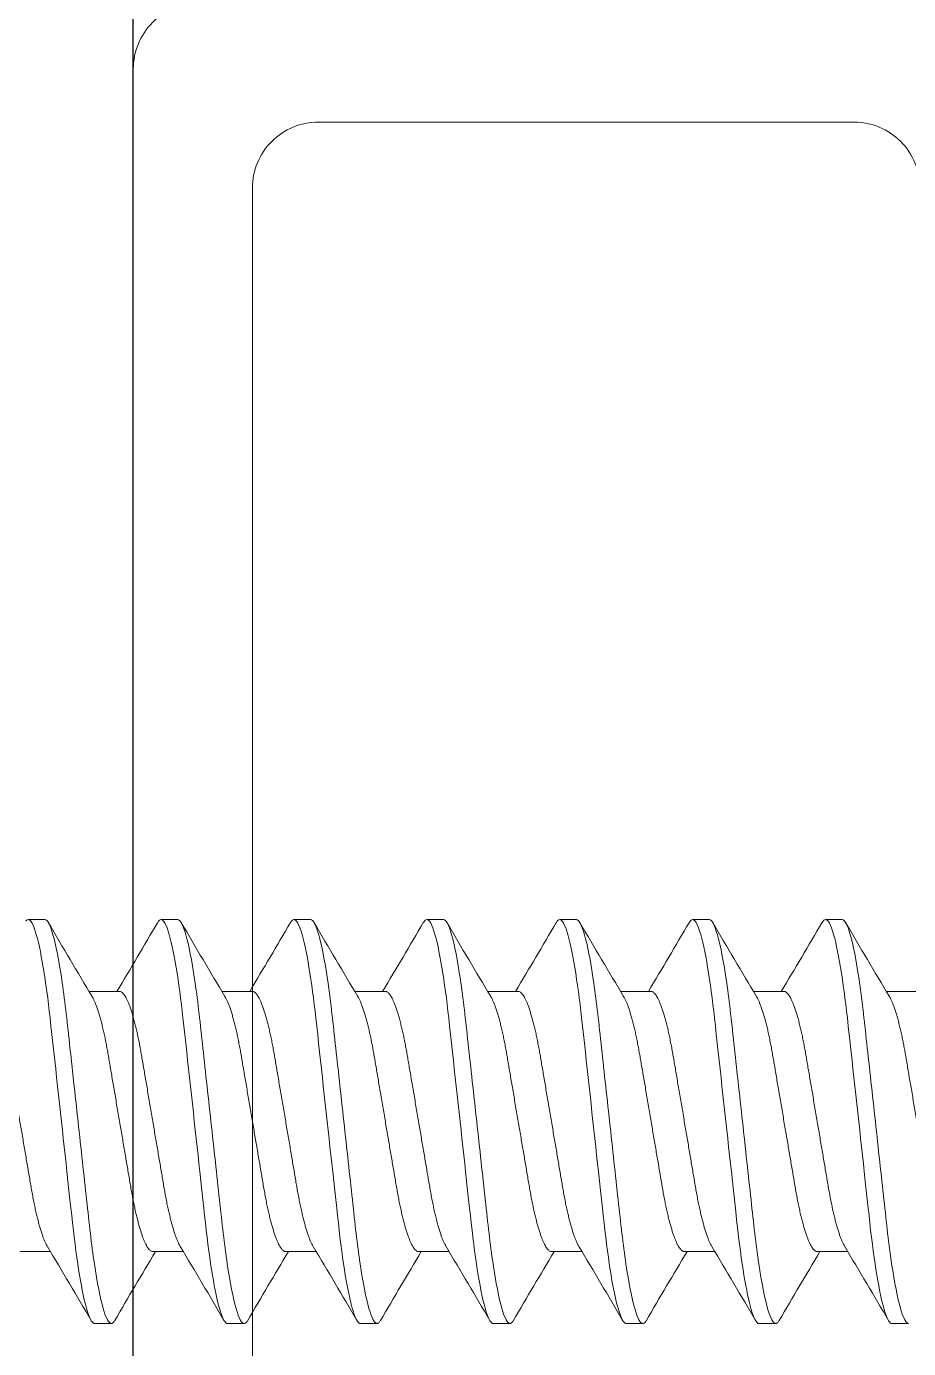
# Model space of a CAD drawing. Extents: x -138 to 168, y -127 to 80.
# Drawn here: x 11.231 to 11.646, y 47.842 to 48.464 of the extents above; entities that cross this region are included whole.
import ezdxf

# ---------------------------------------------------------------- set-up
doc = ezdxf.new("R2010")
doc.units = 0
doc.header["$MEASUREMENT"] = 0
doc.layers.get('0').update_dxf_attribs({"linetype": 'CONTINUOUS'})
doc.layers.add('ALUM-RED', color=1, linetype='CONTINUOUS', lineweight=9)
doc.layers.add('Ballons', color=7, linetype='CONTINUOUS')
doc.layers.add('FRAME', color=1, linetype='CONTINUOUS')

# ---------------------------------------------------------------- blocks, each defined once
blk = doc.blocks.new('no 10 1 in')
at = {"color": 7, "linetype": 'Continuous', "lineweight": 15}
for p, q in [((55.43295, 25.67204), (55.42514, 25.67204)), ((55.49545, 25.67204), (55.48764, 25.67204)), ((55.55795, 25.67204), (55.55014, 25.67204)), ((55.62045, 25.67204), (55.61264, 25.67204)), ((55.68295, 25.67204), (55.67514, 25.67204)), ((55.74545, 25.67204), (55.73764, 25.67204)), ((55.80795, 25.67204), (55.80014, 25.67204)), ((55.46811, 25.63821), (55.45375, 25.63821)), ((55.53061, 25.63821), (55.51625, 25.63821)), ((55.59311, 25.63821), (55.57875, 25.63821)), ((55.65561, 25.63821), (55.64125, 25.63821)), ((55.71811, 25.63821), (55.70375, 25.63821)), ((55.78061, 25.63821), (55.76625, 25.63821)), ((55.84311, 25.63821), (55.82875, 25.63821)), ((55.42123, 25.51587), (55.43559, 25.51587)), ((55.48373, 25.51587), (55.49809, 25.51587)), ((55.54623, 25.51587), (55.56059, 25.51587)), ((55.60873, 25.51587), (55.62309, 25.51587)), ((55.67123, 25.51587), (55.68559, 25.51587)), ((55.73373, 25.51587), (55.74809, 25.51587)), ((55.79623, 25.51587), (55.81059, 25.51587)), ((55.45639, 25.48204), (55.4642, 25.48204)), ((55.51889, 25.48204), (55.5267, 25.48204)), ((55.58139, 25.48204), (55.5892, 25.48204)), ((55.64389, 25.48204), (55.6517, 25.48204)), ((55.70639, 25.48204), (55.7142, 25.48204)), ((55.76889, 25.48204), (55.7767, 25.48204)), ((55.83139, 25.48204), (55.8392, 25.48204))]:
    blk.add_line(p, q, dxfattribs=at)
at = {"color": 7, "linetype": 'Continuous', "lineweight": 15, "flags": 128}
for points in [[(55.42397, 25.67129), (55.42437, 25.67171), (55.42476, 25.67196), (55.42514, 25.67204), (55.42557, 25.67194), (55.42602, 25.67161), (55.42648, 25.67107), (55.42696, 25.67029), (55.42745, 25.66928), (55.42794, 25.66807), (55.42844, 25.66663), (55.42895, 25.66496), (55.42946, 25.66308), (55.42992, 25.66122), (55.43038, 25.65919), (55.43084, 25.657), (55.43129, 25.65466), (55.43175, 25.65217), (55.4322, 25.64954), (55.43265, 25.64679), (55.43309, 25.64391), (55.4335, 25.64108), (55.4339, 25.63816), (55.4343, 25.63515), (55.43468, 25.63208), (55.43506, 25.62895), (55.43542, 25.62576), (55.43584, 25.62193), (55.43628, 25.61796), (55.43673, 25.61385), (55.43719, 25.60963), (55.43762, 25.60576), (55.43805, 25.60181), (55.43849, 25.59779), (55.43894, 25.59371), (55.43939, 25.58959), (55.43984, 25.58543), (55.4403, 25.58124), (55.44076, 25.57704), (55.4412, 25.57305), (55.44164, 25.56907), (55.44207, 25.56512), (55.4425, 25.56119), (55.44293, 25.5573), (55.44335, 25.55347), (55.44384, 25.54903), (55.44431, 25.54468), (55.44478, 25.54045), (55.44523, 25.53634), (55.44562, 25.53278), (55.446, 25.52934), (55.44637, 25.52597), (55.44677, 25.52266), (55.44717, 25.51941), (55.44758, 25.51624), (55.44801, 25.51316), (55.44844, 25.51018), (55.44886, 25.50744), (55.44928, 25.50481), (55.44971, 25.5023), (55.45014, 25.49991), (55.45058, 25.49766), (55.45102, 25.49553), (55.45153, 25.49322), (55.45205, 25.49111), (55.45256, 25.48922), (55.45306, 25.48754), (55.45351, 25.48623), (55.45395, 25.48511), (55.45438, 25.48416), (55.4548, 25.48339), (55.45522, 25.48279), (55.45562, 25.48237), (55.45601, 25.48213), (55.45639, 25.48204), (55.45639, 25.48204)], [(55.48597, 25.67055), (55.48605, 25.6707), (55.48647, 25.67129), (55.48687, 25.67171), (55.48726, 25.67196), (55.48764, 25.67204), (55.48807, 25.67194), (55.48852, 25.67161), (55.48898, 25.67107), (55.48946, 25.67029), (55.48995, 25.66928), (55.49044, 25.66807), (55.49094, 25.66663), (55.49145, 25.66496), (55.49196, 25.66308), (55.49242, 25.66122), (55.49288, 25.65919), (55.49334, 25.657), (55.49379, 25.65466), (55.49425, 25.65217), (55.4947, 25.64954), (55.49515, 25.64679), (55.49559, 25.64391), (55.496, 25.64108), (55.4964, 25.63816), (55.4968, 25.63515), (55.49718, 25.63208), (55.49756, 25.62895), (55.49792, 25.62576), (55.49834, 25.62193), (55.49878, 25.61796), (55.49923, 25.61385), (55.49969, 25.60963), (55.50012, 25.60576), (55.50055, 25.60181), (55.50099, 25.59779), (55.50144, 25.59371), (55.50189, 25.58959), (55.50234, 25.58543), (55.5028, 25.58124), (55.50326, 25.57704), (55.5037, 25.57305), (55.50414, 25.56907), (55.50457, 25.56512), (55.505, 25.56119), (55.50543, 25.5573), (55.50585, 25.55347), (55.50634, 25.54903), (55.50681, 25.54468), (55.50728, 25.54045), (55.50773, 25.53634), (55.50812, 25.53278), (55.5085, 25.52934), (55.50887, 25.52597), (55.50927, 25.52266), (55.50967, 25.51941), (55.51008, 25.51624), (55.51051, 25.51316), (55.51094, 25.51018), (55.51136, 25.50744), (55.51178, 25.50481), (55.51221, 25.5023), (55.51264, 25.49991), (55.51308, 25.49766), (55.51352, 25.49553), (55.51403, 25.49322), (55.51455, 25.49111), (55.51506, 25.48922), (55.51556, 25.48754), (55.51601, 25.48623), (55.51645, 25.48511), (55.51688, 25.48416), (55.5173, 25.48339), (55.51772, 25.48279), (55.51812, 25.48237), (55.51851, 25.48213), (55.51889, 25.48204), (55.51889, 25.48204)], [(55.54847, 25.67055), (55.54855, 25.6707), (55.54897, 25.67129), (55.54937, 25.67171), (55.54976, 25.67196), (55.55014, 25.67204), (55.55057, 25.67194), (55.55102, 25.67161), (55.55148, 25.67107), (55.55196, 25.67029), (55.55245, 25.66928), (55.55294, 25.66807), (55.55344, 25.66663), (55.55395, 25.66496), (55.55446, 25.66308), (55.55492, 25.66122), (55.55538, 25.65919), (55.55584, 25.657), (55.55629, 25.65466), (55.55675, 25.65217), (55.5572, 25.64954), (55.55765, 25.64679), (55.55809, 25.64391), (55.5585, 25.64108), (55.5589, 25.63816), (55.5593, 25.63515), (55.55968, 25.63208), (55.56006, 25.62895), (55.56042, 25.62576), (55.56084, 25.62193), (55.56128, 25.61796), (55.56173, 25.61385), (55.56219, 25.60963), (55.56262, 25.60576), (55.56305, 25.60181), (55.56349, 25.59779), (55.56394, 25.59371), (55.56439, 25.58959), (55.56484, 25.58543), (55.5653, 25.58124), (55.56576, 25.57704), (55.5662, 25.57305), (55.56664, 25.56907), (55.56707, 25.56512), (55.5675, 25.56119), (55.56793, 25.5573), (55.56835, 25.55347), (55.56884, 25.54903), (55.56931, 25.54468), (55.56978, 25.54045), (55.57023, 25.53634), (55.57062, 25.53278), (55.571, 25.52934), (55.57137, 25.52597), (55.57177, 25.52266), (55.57217, 25.51941), (55.57258, 25.51624), (55.57301, 25.51316), (55.57344, 25.51018), (55.57386, 25.50744), (55.57428, 25.50481), (55.57471, 25.5023), (55.57514, 25.49991), (55.57558, 25.49766), (55.57602, 25.49553), (55.57653, 25.49322), (55.57705, 25.49111), (55.57756, 25.48922), (55.57806, 25.48754), (55.57851, 25.48623), (55.57895, 25.48511), (55.57938, 25.48416), (55.5798, 25.48339), (55.58022, 25.48279), (55.58062, 25.48237), (55.58101, 25.48213), (55.58139, 25.48204), (55.58139, 25.48204)], [(55.61097, 25.67055), (55.61105, 25.6707), (55.61147, 25.67129), (55.61187, 25.67171), (55.61226, 25.67196), (55.61264, 25.67204), (55.61307, 25.67194), (55.61352, 25.67161), (55.61398, 25.67107), (55.61446, 25.67029), (55.61495, 25.66928), (55.61544, 25.66807), (55.61594, 25.66663), (55.61645, 25.66496), (55.61696, 25.66308), (55.61742, 25.66122), (55.61788, 25.65919), (55.61834, 25.657), (55.61879, 25.65466), (55.61925, 25.65217), (55.6197, 25.64954), (55.62015, 25.64679), (55.62059, 25.64391), (55.621, 25.64108), (55.6214, 25.63816), (55.6218, 25.63515), (55.62218, 25.63208), (55.62256, 25.62895), (55.62292, 25.62576), (55.62334, 25.62193), (55.62378, 25.61796), (55.62423, 25.61385), (55.62469, 25.60963), (55.62512, 25.60576), (55.62555, 25.60181), (55.62599, 25.59779), (55.62644, 25.59371), (55.62689, 25.58959), (55.62734, 25.58543), (55.6278, 25.58124), (55.62826, 25.57704), (55.6287, 25.57305), (55.62914, 25.56907), (55.62957, 25.56512), (55.63, 25.56119), (55.63043, 25.5573), (55.63085, 25.55347), (55.63134, 25.54903), (55.63181, 25.54468), (55.63228, 25.54045), (55.63273, 25.53634), (55.63312, 25.53278), (55.6335, 25.52934), (55.63387, 25.52597), (55.63427, 25.52266), (55.63467, 25.51941), (55.63508, 25.51624), (55.63551, 25.51316), (55.63594, 25.51018), (55.63636, 25.50744), (55.63678, 25.50481), (55.63721, 25.5023), (55.63764, 25.49991), (55.63808, 25.49766), (55.63852, 25.49553), (55.63903, 25.49322), (55.63955, 25.49111), (55.64006, 25.48922), (55.64056, 25.48754), (55.64101, 25.48623), (55.64145, 25.48511), (55.64188, 25.48416), (55.6423, 25.48339), (55.64272, 25.48279), (55.64312, 25.48237), (55.64351, 25.48213), (55.64389, 25.48204), (55.64389, 25.48204)], [(55.67347, 25.67055), (55.67355, 25.6707), (55.67397, 25.67129), (55.67437, 25.67171), (55.67476, 25.67196), (55.67514, 25.67204), (55.67557, 25.67194), (55.67602, 25.67161), (55.67648, 25.67107), (55.67696, 25.67029), (55.67745, 25.66928), (55.67794, 25.66807), (55.67844, 25.66663), (55.67895, 25.66496), (55.67946, 25.66308), (55.67992, 25.66122), (55.68038, 25.65919), (55.68084, 25.657), (55.68129, 25.65466), (55.68175, 25.65217), (55.6822, 25.64954), (55.68265, 25.64679), (55.68309, 25.64391), (55.6835, 25.64108), (55.6839, 25.63816), (55.6843, 25.63515), (55.68468, 25.63208), (55.68506, 25.62895), (55.68542, 25.62576), (55.68584, 25.62193), (55.68628, 25.61796), (55.68673, 25.61385), (55.68719, 25.60963), (55.68762, 25.60576), (55.68805, 25.60181), (55.68849, 25.59779), (55.68894, 25.59371), (55.68939, 25.58959), (55.68984, 25.58543), (55.6903, 25.58124), (55.69076, 25.57704), (55.6912, 25.57305), (55.69164, 25.56907), (55.69207, 25.56512), (55.6925, 25.56119), (55.69293, 25.5573), (55.69335, 25.55347), (55.69384, 25.54903), (55.69431, 25.54468), (55.69478, 25.54045), (55.69523, 25.53634), (55.69562, 25.53278), (55.696, 25.52934), (55.69637, 25.52597), (55.69677, 25.52266), (55.69717, 25.51941), (55.69758, 25.51624), (55.69801, 25.51316), (55.69844, 25.51018), (55.69886, 25.50744), (55.69928, 25.50481), (55.69971, 25.5023), (55.70014, 25.49991), (55.70058, 25.49766), (55.70102, 25.49553), (55.70153, 25.49322), (55.70205, 25.49111), (55.70256, 25.48922), (55.70306, 25.48754), (55.70351, 25.48623), (55.70395, 25.48511), (55.70438, 25.48416), (55.7048, 25.48339), (55.70522, 25.48279), (55.70562, 25.48237), (55.70601, 25.48213), (55.70639, 25.48204), (55.70639, 25.48204)], [(55.73597, 25.67055), (55.73605, 25.6707), (55.73647, 25.67129), (55.73687, 25.67171), (55.73726, 25.67196), (55.73764, 25.67204), (55.73807, 25.67194), (55.73852, 25.67161), (55.73898, 25.67107), (55.73946, 25.67029), (55.73995, 25.66928), (55.74044, 25.66807), (55.74094, 25.66663), (55.74145, 25.66496), (55.74196, 25.66308), (55.74242, 25.66122), (55.74288, 25.65919), (55.74334, 25.657), (55.74379, 25.65466), (55.74425, 25.65217), (55.7447, 25.64954), (55.74515, 25.64679), (55.74559, 25.64391), (55.746, 25.64108), (55.7464, 25.63816), (55.7468, 25.63515), (55.74718, 25.63208), (55.74756, 25.62895), (55.74792, 25.62576), (55.74834, 25.62193), (55.74878, 25.61796), (55.74923, 25.61385), (55.74969, 25.60963), (55.75012, 25.60576), (55.75055, 25.60181), (55.75099, 25.59779), (55.75144, 25.59371), (55.75189, 25.58959), (55.75234, 25.58543), (55.7528, 25.58124), (55.75326, 25.57704), (55.7537, 25.57305), (55.75414, 25.56907), (55.75457, 25.56512), (55.755, 25.56119), (55.75543, 25.5573), (55.75585, 25.55347), (55.75634, 25.54903), (55.75681, 25.54468), (55.75728, 25.54045), (55.75773, 25.53634), (55.75812, 25.53278), (55.7585, 25.52934), (55.75887, 25.52597), (55.75927, 25.52266), (55.75967, 25.51941), (55.76008, 25.51624), (55.76051, 25.51316), (55.76094, 25.51018), (55.76136, 25.50744), (55.76178, 25.50481), (55.76221, 25.5023), (55.76264, 25.49991), (55.76308, 25.49766), (55.76352, 25.49553), (55.76403, 25.49322), (55.76455, 25.49111), (55.76506, 25.48922), (55.76556, 25.48754), (55.76601, 25.48623), (55.76645, 25.48511), (55.76688, 25.48416), (55.7673, 25.48339), (55.76772, 25.48279), (55.76812, 25.48237), (55.76851, 25.48213), (55.76889, 25.48204), (55.76889, 25.48204)], [(55.79847, 25.67055), (55.79855, 25.6707), (55.79897, 25.67129), (55.79937, 25.67171), (55.79976, 25.67196), (55.80014, 25.67204), (55.80057, 25.67194), (55.80102, 25.67161), (55.80148, 25.67107), (55.80196, 25.67029), (55.80245, 25.66928), (55.80294, 25.66807), (55.80344, 25.66663), (55.80395, 25.66496), (55.80446, 25.66308), (55.80492, 25.66122), (55.80538, 25.65919), (55.80584, 25.657), (55.80629, 25.65466), (55.80675, 25.65217), (55.8072, 25.64954), (55.80765, 25.64679), (55.80809, 25.64391), (55.8085, 25.64108), (55.8089, 25.63816), (55.8093, 25.63515), (55.80968, 25.63208), (55.81006, 25.62895), (55.81042, 25.62576), (55.81084, 25.62193), (55.81128, 25.61796), (55.81173, 25.61385), (55.81219, 25.60963), (55.81262, 25.60576), (55.81305, 25.60181), (55.81349, 25.59779), (55.81394, 25.59371), (55.81439, 25.58959), (55.81484, 25.58543), (55.8153, 25.58124), (55.81576, 25.57704), (55.8162, 25.57305), (55.81664, 25.56907), (55.81707, 25.56512), (55.8175, 25.56119), (55.81793, 25.5573), (55.81835, 25.55347), (55.81884, 25.54903), (55.81931, 25.54468), (55.81978, 25.54045), (55.82023, 25.53634), (55.82062, 25.53278), (55.821, 25.52934), (55.82137, 25.52597), (55.82177, 25.52266), (55.82217, 25.51941), (55.82258, 25.51624), (55.82301, 25.51316), (55.82344, 25.51018), (55.82386, 25.50744), (55.82428, 25.50481), (55.82471, 25.5023), (55.82514, 25.49991), (55.82558, 25.49766), (55.82602, 25.49553), (55.82653, 25.49322), (55.82705, 25.49111), (55.82756, 25.48922), (55.82806, 25.48754), (55.82851, 25.48623), (55.82895, 25.48511), (55.82938, 25.48416), (55.8298, 25.48339), (55.83022, 25.48279), (55.83062, 25.48237), (55.83101, 25.48213), (55.83139, 25.48204), (55.83139, 25.48204)]]:
    blk.add_lwpolyline(points, dxfattribs=at)
at = {"color": 7, "linetype": 'Continuous', "lineweight": 15}
for centre, radius, start, end in [((58.92023, 27.71047), 4.03865, 210.33779, 210.91002), ((51.88177, 27.78026), 4.17626, 329.14206, 329.65768), ((58.98232, 27.71023), 4.03818, 210.33778, 210.91007), ((51.94472, 27.78), 4.17573, 329.14203, 329.65771), ((59.04361, 27.70951), 4.03677, 210.33766, 210.91015), ((52.00878, 27.77907), 4.17391, 329.14192, 329.65783), ((59.10684, 27.70995), 4.03762, 210.33772, 210.91009), ((52.06952, 27.78012), 4.17597, 329.14199, 329.65765), ((59.1708, 27.71082), 4.03932, 210.33784, 210.90997), ((52.12977, 27.78144), 4.17858, 329.1422, 329.65754), ((59.23435, 27.71143), 4.04053, 210.33792, 210.90988), ((52.19381, 27.78053), 4.17679, 329.14209, 329.65765), ((59.2953, 27.71052), 4.03873, 210.33784, 210.91006), ((51.96894, 23.44351), 4.03885, 30.33781, 30.91), ((52.03059, 23.44301), 4.03984, 30.3379, 30.90996), ((52.09232, 23.44255), 4.04074, 30.33794, 30.90987), ((52.15586, 23.44317), 4.03952, 30.33785, 30.90996), ((52.21836, 23.44317), 4.03952, 30.33785, 30.90996), ((52.28233, 23.44403), 4.03782, 30.33773, 30.91008), ((52.34241, 23.4426), 4.04064, 30.33798, 30.90992), ((59.06968, 23.37405), 4.1758, 149.14203, 149.65771), ((59.13264, 23.37379), 4.17633, 149.14206, 149.65768), ((59.19514, 23.37379), 4.17633, 149.14206, 149.65768), ((59.2585, 23.37327), 4.17734, 149.14208, 149.65757), ((59.321, 23.37327), 4.17734, 149.14208, 149.65757), ((59.38173, 23.37432), 4.17528, 149.142, 149.65774)]:
    blk.add_arc(centre, radius, start, end, dxfattribs=at)
for points, knots in [([(55.43295, 25.67204), (55.43408, 25.67204), (55.43539, 25.66973), (55.43815, 25.6601), (55.43958, 25.65279), (55.44156, 25.63947), (55.4422, 25.63465), (55.44338, 25.62461), (55.44393, 25.61939), (55.44579, 25.60246), (55.44718, 25.58977), (55.44997, 25.56432), (55.45136, 25.55163), (55.45322, 25.5347), (55.45377, 25.52948), (55.45496, 25.51943), (55.45559, 25.51462), (55.45757, 25.50129), (55.45901, 25.49399), (55.46176, 25.48436), (55.46307, 25.48204), (55.4642, 25.48204)], [0, 0, 0, 0, 0.125, 0.125, 0.25, 0.25, 0.3125, 0.3125, 0.375, 0.375, 0.5, 0.5, 0.625, 0.625, 0.6875, 0.6875, 0.75, 0.75, 0.875, 0.875, 1, 1, 1, 1]), ([(55.49545, 25.67204), (55.49658, 25.67204), (55.49789, 25.66973), (55.50065, 25.6601), (55.50208, 25.65279), (55.50406, 25.63947), (55.5047, 25.63465), (55.50588, 25.62461), (55.50643, 25.61939), (55.50829, 25.60246), (55.50968, 25.58977), (55.51247, 25.56432), (55.51386, 25.55163), (55.51572, 25.5347), (55.51627, 25.52948), (55.51746, 25.51943), (55.51809, 25.51462), (55.52007, 25.50129), (55.52151, 25.49399), (55.52426, 25.48436), (55.52557, 25.48204), (55.5267, 25.48204)], [0, 0, 0, 0, 0.125, 0.125, 0.25, 0.25, 0.3125, 0.3125, 0.375, 0.375, 0.5, 0.5, 0.625, 0.625, 0.6875, 0.6875, 0.75, 0.75, 0.875, 0.875, 1, 1, 1, 1]), ([(55.55795, 25.67204), (55.55908, 25.67204), (55.56039, 25.66973), (55.56315, 25.6601), (55.56458, 25.65279), (55.56656, 25.63947), (55.5672, 25.63465), (55.56838, 25.62461), (55.56893, 25.61939), (55.57079, 25.60246), (55.57218, 25.58977), (55.57497, 25.56432), (55.57636, 25.55163), (55.57822, 25.5347), (55.57877, 25.52948), (55.57996, 25.51943), (55.58059, 25.51462), (55.58257, 25.50129), (55.58401, 25.49399), (55.58676, 25.48436), (55.58807, 25.48204), (55.5892, 25.48204)], [0, 0, 0, 0, 0.125, 0.125, 0.25, 0.25, 0.3125, 0.3125, 0.375, 0.375, 0.5, 0.5, 0.625, 0.625, 0.6875, 0.6875, 0.75, 0.75, 0.875, 0.875, 1, 1, 1, 1]), ([(55.62045, 25.67204), (55.62158, 25.67204), (55.62289, 25.66973), (55.62565, 25.6601), (55.62708, 25.65279), (55.62906, 25.63947), (55.6297, 25.63465), (55.63088, 25.62461), (55.63143, 25.61939), (55.63329, 25.60246), (55.63468, 25.58977), (55.63747, 25.56432), (55.63886, 25.55163), (55.64072, 25.5347), (55.64127, 25.52948), (55.64246, 25.51943), (55.64309, 25.51462), (55.64507, 25.50129), (55.64651, 25.49399), (55.64926, 25.48436), (55.65057, 25.48204), (55.6517, 25.48204)], [0, 0, 0, 0, 0.125, 0.125, 0.25, 0.25, 0.3125, 0.3125, 0.375, 0.375, 0.5, 0.5, 0.625, 0.625, 0.6875, 0.6875, 0.75, 0.75, 0.875, 0.875, 1, 1, 1, 1]), ([(55.68295, 25.67204), (55.68408, 25.67204), (55.68539, 25.66973), (55.68815, 25.6601), (55.68958, 25.65279), (55.69156, 25.63947), (55.6922, 25.63465), (55.69338, 25.62461), (55.69393, 25.61939), (55.69579, 25.60246), (55.69718, 25.58977), (55.69997, 25.56432), (55.70136, 25.55163), (55.70322, 25.5347), (55.70377, 25.52948), (55.70496, 25.51943), (55.70559, 25.51462), (55.70757, 25.50129), (55.70901, 25.49399), (55.71176, 25.48436), (55.71307, 25.48204), (55.7142, 25.48204)], [0, 0, 0, 0, 0.125, 0.125, 0.25, 0.25, 0.3125, 0.3125, 0.375, 0.375, 0.5, 0.5, 0.625, 0.625, 0.6875, 0.6875, 0.75, 0.75, 0.875, 0.875, 1, 1, 1, 1]), ([(55.74545, 25.67204), (55.74658, 25.67204), (55.74789, 25.66973), (55.75065, 25.6601), (55.75208, 25.65279), (55.75406, 25.63947), (55.7547, 25.63465), (55.75588, 25.62461), (55.75643, 25.61939), (55.75829, 25.60246), (55.75968, 25.58977), (55.76247, 25.56432), (55.76386, 25.55163), (55.76572, 25.5347), (55.76627, 25.52948), (55.76746, 25.51943), (55.76809, 25.51462), (55.77007, 25.50129), (55.77151, 25.49399), (55.77426, 25.48436), (55.77557, 25.48204), (55.7767, 25.48204)], [0, 0, 0, 0, 0.125, 0.125, 0.25, 0.25, 0.3125, 0.3125, 0.375, 0.375, 0.5, 0.5, 0.625, 0.625, 0.6875, 0.6875, 0.75, 0.75, 0.875, 0.875, 1, 1, 1, 1]), ([(55.80795, 25.67204), (55.80908, 25.67204), (55.81039, 25.66973), (55.81315, 25.6601), (55.81458, 25.65279), (55.81656, 25.63947), (55.8172, 25.63465), (55.81838, 25.62461), (55.81893, 25.61939), (55.82079, 25.60246), (55.82218, 25.58977), (55.82497, 25.56432), (55.82636, 25.55163), (55.82822, 25.5347), (55.82877, 25.52948), (55.82996, 25.51943), (55.83059, 25.51462), (55.83257, 25.50129), (55.83401, 25.49399), (55.83676, 25.48436), (55.83807, 25.48204), (55.8392, 25.48204)], [0, 0, 0, 0, 0.125, 0.125, 0.25, 0.25, 0.3125, 0.3125, 0.375, 0.375, 0.5, 0.5, 0.625, 0.625, 0.6875, 0.6875, 0.75, 0.75, 0.875, 0.875, 1, 1, 1, 1]), ([(55.40561, 25.63821), (55.40577, 25.6382), (55.40609, 25.63816), (55.4066, 25.63789), (55.40712, 25.63746), (55.40766, 25.63683), (55.40821, 25.63602), (55.40877, 25.63502), (55.40934, 25.63384), (55.40993, 25.63245), (55.41054, 25.63085), (55.41115, 25.62904), (55.41176, 25.62705), (55.41237, 25.62489), (55.41297, 25.62258), (55.41355, 25.62017), (55.41411, 25.61767), (55.41464, 25.61512), (55.41516, 25.61247), (55.41566, 25.60976), (55.41614, 25.60697), (55.41663, 25.60409), (55.41713, 25.60111), (55.41767, 25.59797), (55.41823, 25.59469), (55.41881, 25.59127), (55.41941, 25.58778), (55.42001, 25.58423), (55.42062, 25.58065), (55.42122, 25.5771), (55.42182, 25.5736), (55.4224, 25.57018), (55.42298, 25.56679), (55.42355, 25.56345), (55.42411, 25.56017), (55.42465, 25.55696), (55.42518, 25.55385), (55.4257, 25.55079), (55.42621, 25.54779), (55.42671, 25.54485), (55.42723, 25.54199), (55.42777, 25.53922), (55.42833, 25.53653), (55.4289, 25.534), (55.42947, 25.53162), (55.43004, 25.5294), (55.43062, 25.52732), (55.4312, 25.5254), (55.43179, 25.52363), (55.43237, 25.52204), (55.43296, 25.52062), (55.43354, 25.51938), (55.43395, 25.51859), (55.43416, 25.51826), (55.43418, 25.51824)], [0, 0, 0, 0, 0.018425, 0.037098, 0.055995, 0.075092, 0.094361, 0.113774, 0.1333, 0.152908, 0.173502, 0.194114, 0.214705, 0.235238, 0.255675, 0.275982, 0.295213, 0.314265, 0.333111, 0.351727, 0.370105, 0.388591, 0.407319, 0.426267, 0.446323, 0.466559, 0.486941, 0.507436, 0.528005, 0.548612, 0.568283, 0.587921, 0.607494, 0.626969, 0.646317, 0.665508, 0.684513, 0.703307, 0.722741, 0.74198, 0.761439, 0.781155, 0.801099, 0.821241, 0.840622, 0.860124, 0.879715, 0.899364, 0.919038, 0.938704, 0.95833, 0.977882, 0.998253, 1, 1, 1, 1]), ([(55.45517, 25.63584), (55.45533, 25.63557), (55.45567, 25.63497), (55.45622, 25.63383), (55.45681, 25.63245), (55.45741, 25.63085), (55.45803, 25.62904), (55.45864, 25.62705), (55.45925, 25.62489), (55.45984, 25.62258), (55.46042, 25.62017), (55.46098, 25.61767), (55.46152, 25.61512), (55.46203, 25.61247), (55.46253, 25.60976), (55.46301, 25.60697), (55.4635, 25.60409), (55.46401, 25.60111), (55.46454, 25.59797), (55.4651, 25.59469), (55.46569, 25.59127), (55.46628, 25.58778), (55.46688, 25.58423), (55.46749, 25.58065), (55.4681, 25.5771), (55.46869, 25.5736), (55.46928, 25.57018), (55.46985, 25.56679), (55.47042, 25.56345), (55.47098, 25.56017), (55.47153, 25.55696), (55.47206, 25.55385), (55.47258, 25.55079), (55.47309, 25.54779), (55.47359, 25.54485), (55.47411, 25.54199), (55.47465, 25.53922), (55.47521, 25.53653), (55.47577, 25.534), (55.47634, 25.53162), (55.47692, 25.5294), (55.47749, 25.52732), (55.47808, 25.5254), (55.47866, 25.52364), (55.47925, 25.52204), (55.47983, 25.52062), (55.48042, 25.51937), (55.481, 25.51829), (55.48158, 25.51739), (55.48215, 25.51671), (55.4827, 25.51622), (55.48323, 25.51593), (55.48356, 25.51589), (55.48373, 25.51587)], [0, 0, 0, 0, 0.016551, 0.036076, 0.055684, 0.076279, 0.09689, 0.117481, 0.138014, 0.158452, 0.178759, 0.19799, 0.217041, 0.235888, 0.254503, 0.272882, 0.291368, 0.310096, 0.329043, 0.349099, 0.369335, 0.389718, 0.410212, 0.430781, 0.451388, 0.471059, 0.490697, 0.51027, 0.529746, 0.549094, 0.568285, 0.58729, 0.606083, 0.625518, 0.644756, 0.664216, 0.683932, 0.703876, 0.724018, 0.743399, 0.7629, 0.782492, 0.802141, 0.821815, 0.841481, 0.861106, 0.880659, 0.90103, 0.921251, 0.941289, 0.961112, 0.980691, 1, 1, 1, 1]), ([(55.46811, 25.63821), (55.46827, 25.6382), (55.46859, 25.63816), (55.4691, 25.63789), (55.46962, 25.63746), (55.47016, 25.63683), (55.47071, 25.63602), (55.47127, 25.63502), (55.47184, 25.63384), (55.47243, 25.63245), (55.47304, 25.63085), (55.47365, 25.62904), (55.47426, 25.62705), (55.47487, 25.62489), (55.47547, 25.62258), (55.47605, 25.62017), (55.47661, 25.61767), (55.47714, 25.61512), (55.47766, 25.61247), (55.47816, 25.60976), (55.47864, 25.60697), (55.47913, 25.60409), (55.47963, 25.60111), (55.48017, 25.59797), (55.48073, 25.59469), (55.48131, 25.59127), (55.48191, 25.58778), (55.48251, 25.58423), (55.48312, 25.58065), (55.48372, 25.5771), (55.48432, 25.5736), (55.4849, 25.57018), (55.48548, 25.56679), (55.48605, 25.56345), (55.48661, 25.56017), (55.48715, 25.55696), (55.48768, 25.55385), (55.4882, 25.55079), (55.48871, 25.54779), (55.48921, 25.54485), (55.48973, 25.54199), (55.49027, 25.53922), (55.49083, 25.53653), (55.4914, 25.534), (55.49197, 25.53162), (55.49254, 25.5294), (55.49312, 25.52732), (55.4937, 25.5254), (55.49429, 25.52363), (55.49487, 25.52204), (55.49546, 25.52062), (55.49604, 25.51938), (55.49645, 25.51859), (55.49666, 25.51826), (55.49668, 25.51824)], [0, 0, 0, 0, 0.018425, 0.037098, 0.055995, 0.075092, 0.094361, 0.113774, 0.1333, 0.152908, 0.173502, 0.194114, 0.214705, 0.235238, 0.255675, 0.275982, 0.295213, 0.314265, 0.333111, 0.351727, 0.370105, 0.388591, 0.407319, 0.426267, 0.446322, 0.466559, 0.486941, 0.507436, 0.528005, 0.548612, 0.568283, 0.587921, 0.607494, 0.626969, 0.646317, 0.665508, 0.684513, 0.703307, 0.722741, 0.74198, 0.761439, 0.781155, 0.801099, 0.821241, 0.840622, 0.860124, 0.879715, 0.899364, 0.919038, 0.938704, 0.95833, 0.977882, 0.998253, 1, 1, 1, 1]), ([(55.51767, 25.63584), (55.51783, 25.63557), (55.51817, 25.63497), (55.51872, 25.63383), (55.51931, 25.63245), (55.51991, 25.63085), (55.52053, 25.62904), (55.52114, 25.62705), (55.52175, 25.62489), (55.52234, 25.62258), (55.52292, 25.62017), (55.52348, 25.61767), (55.52402, 25.61512), (55.52453, 25.61247), (55.52503, 25.60976), (55.52551, 25.60697), (55.526, 25.60409), (55.52651, 25.60111), (55.52704, 25.59797), (55.5276, 25.59469), (55.52819, 25.59127), (55.52878, 25.58778), (55.52938, 25.58423), (55.52999, 25.58065), (55.5306, 25.5771), (55.53119, 25.5736), (55.53178, 25.57018), (55.53235, 25.56679), (55.53292, 25.56345), (55.53348, 25.56017), (55.53403, 25.55696), (55.53456, 25.55385), (55.53508, 25.55079), (55.53559, 25.54779), (55.53609, 25.54485), (55.53661, 25.54199), (55.53715, 25.53922), (55.53771, 25.53653), (55.53827, 25.534), (55.53884, 25.53162), (55.53942, 25.5294), (55.53999, 25.52732), (55.54058, 25.5254), (55.54116, 25.52364), (55.54175, 25.52204), (55.54233, 25.52062), (55.54292, 25.51937), (55.5435, 25.51829), (55.54408, 25.51739), (55.54465, 25.51671), (55.5452, 25.51622), (55.54573, 25.51593), (55.54606, 25.51589), (55.54623, 25.51587)], [0, 0, 0, 0, 0.01655, 0.036076, 0.055684, 0.076279, 0.09689, 0.117481, 0.138014, 0.158452, 0.178759, 0.19799, 0.217041, 0.235888, 0.254503, 0.272882, 0.291368, 0.310096, 0.329043, 0.349099, 0.369335, 0.389718, 0.410212, 0.430781, 0.451388, 0.471059, 0.490697, 0.51027, 0.529746, 0.549094, 0.568285, 0.58729, 0.606083, 0.625518, 0.644756, 0.664216, 0.683932, 0.703876, 0.724018, 0.743399, 0.7629, 0.782492, 0.802141, 0.821815, 0.841481, 0.861106, 0.880659, 0.90103, 0.921251, 0.941289, 0.961112, 0.980691, 1, 1, 1, 1]), ([(55.53061, 25.63821), (55.53077, 25.6382), (55.53109, 25.63816), (55.5316, 25.63789), (55.53212, 25.63746), (55.53266, 25.63683), (55.53321, 25.63602), (55.53377, 25.63502), (55.53434, 25.63384), (55.53493, 25.63245), (55.53554, 25.63085), (55.53615, 25.62904), (55.53676, 25.62705), (55.53737, 25.62489), (55.53797, 25.62258), (55.53855, 25.62017), (55.53911, 25.61767), (55.53964, 25.61512), (55.54016, 25.61247), (55.54066, 25.60976), (55.54114, 25.60697), (55.54163, 25.60409), (55.54213, 25.60111), (55.54267, 25.59797), (55.54323, 25.59469), (55.54381, 25.59127), (55.54441, 25.58778), (55.54501, 25.58423), (55.54562, 25.58065), (55.54622, 25.5771), (55.54682, 25.5736), (55.5474, 25.57018), (55.54798, 25.56679), (55.54855, 25.56345), (55.54911, 25.56017), (55.54965, 25.55696), (55.55018, 25.55385), (55.5507, 25.55079), (55.55121, 25.54779), (55.55171, 25.54485), (55.55223, 25.54199), (55.55277, 25.53922), (55.55333, 25.53653), (55.5539, 25.534), (55.55447, 25.53162), (55.55504, 25.5294), (55.55562, 25.52732), (55.5562, 25.5254), (55.55679, 25.52363), (55.55737, 25.52204), (55.55796, 25.52062), (55.55854, 25.51938), (55.55895, 25.51859), (55.55916, 25.51826), (55.55918, 25.51824)], [0, 0, 0, 0, 0.018425, 0.037098, 0.055995, 0.075092, 0.094361, 0.113774, 0.1333, 0.152908, 0.173502, 0.194114, 0.214705, 0.235238, 0.255675, 0.275982, 0.295213, 0.314265, 0.333111, 0.351727, 0.370105, 0.388591, 0.407319, 0.426267, 0.446322, 0.466559, 0.486941, 0.507436, 0.528005, 0.548612, 0.568283, 0.587921, 0.607494, 0.62697, 0.646317, 0.665508, 0.684513, 0.703307, 0.722741, 0.74198, 0.761439, 0.781155, 0.801099, 0.821241, 0.840622, 0.860124, 0.879715, 0.899364, 0.919038, 0.938704, 0.95833, 0.977882, 0.998253, 1, 1, 1, 1]), ([(55.58017, 25.63584), (55.58033, 25.63557), (55.58067, 25.63497), (55.58122, 25.63383), (55.58181, 25.63245), (55.58241, 25.63085), (55.58303, 25.62904), (55.58364, 25.62705), (55.58425, 25.62489), (55.58484, 25.62258), (55.58542, 25.62017), (55.58598, 25.61767), (55.58652, 25.61512), (55.58703, 25.61247), (55.58753, 25.60976), (55.58801, 25.60697), (55.5885, 25.60409), (55.58901, 25.60111), (55.58954, 25.59797), (55.5901, 25.59469), (55.59069, 25.59127), (55.59128, 25.58778), (55.59188, 25.58423), (55.59249, 25.58065), (55.5931, 25.5771), (55.59369, 25.5736), (55.59428, 25.57018), (55.59485, 25.56679), (55.59542, 25.56345), (55.59598, 25.56017), (55.59653, 25.55696), (55.59706, 25.55385), (55.59758, 25.55079), (55.59809, 25.54779), (55.59859, 25.54485), (55.59911, 25.54199), (55.59965, 25.53922), (55.60021, 25.53653), (55.60077, 25.534), (55.60134, 25.53162), (55.60192, 25.5294), (55.60249, 25.52732), (55.60308, 25.5254), (55.60366, 25.52364), (55.60425, 25.52204), (55.60483, 25.52062), (55.60542, 25.51937), (55.606, 25.51829), (55.60658, 25.51739), (55.60715, 25.51671), (55.6077, 25.51622), (55.60823, 25.51593), (55.60856, 25.51589), (55.60873, 25.51587)], [0, 0, 0, 0, 0.01655, 0.036076, 0.055684, 0.076279, 0.09689, 0.117481, 0.138014, 0.158452, 0.178759, 0.19799, 0.217041, 0.235888, 0.254503, 0.272882, 0.291368, 0.310096, 0.329043, 0.349099, 0.369335, 0.389718, 0.410212, 0.430781, 0.451388, 0.471059, 0.490697, 0.51027, 0.529746, 0.549094, 0.568285, 0.58729, 0.606083, 0.625518, 0.644756, 0.664216, 0.683932, 0.703876, 0.724018, 0.743399, 0.7629, 0.782492, 0.802141, 0.821815, 0.841481, 0.861106, 0.880659, 0.90103, 0.921251, 0.941289, 0.961112, 0.980691, 1, 1, 1, 1]), ([(55.59311, 25.63821), (55.59327, 25.6382), (55.59359, 25.63816), (55.5941, 25.63789), (55.59462, 25.63746), (55.59516, 25.63683), (55.59571, 25.63602), (55.59627, 25.63502), (55.59684, 25.63384), (55.59743, 25.63245), (55.59804, 25.63085), (55.59865, 25.62904), (55.59926, 25.62705), (55.59987, 25.62489), (55.60047, 25.62258), (55.60105, 25.62017), (55.60161, 25.61767), (55.60214, 25.61512), (55.60266, 25.61247), (55.60316, 25.60976), (55.60364, 25.60697), (55.60413, 25.60409), (55.60463, 25.60111), (55.60517, 25.59797), (55.60573, 25.59469), (55.60631, 25.59127), (55.60691, 25.58778), (55.60751, 25.58423), (55.60812, 25.58065), (55.60872, 25.5771), (55.60932, 25.5736), (55.6099, 25.57018), (55.61048, 25.56679), (55.61105, 25.56345), (55.61161, 25.56017), (55.61215, 25.55696), (55.61268, 25.55385), (55.6132, 25.55079), (55.61371, 25.54779), (55.61421, 25.54485), (55.61473, 25.54199), (55.61527, 25.53922), (55.61583, 25.53653), (55.6164, 25.534), (55.61697, 25.53162), (55.61754, 25.5294), (55.61812, 25.52732), (55.6187, 25.5254), (55.61929, 25.52363), (55.61987, 25.52204), (55.62046, 25.52062), (55.62104, 25.51938), (55.62145, 25.51859), (55.62166, 25.51826), (55.62168, 25.51824)], [0, 0, 0, 0, 0.018425, 0.037098, 0.055995, 0.075092, 0.094361, 0.113774, 0.1333, 0.152908, 0.173502, 0.194114, 0.214705, 0.235238, 0.255675, 0.275982, 0.295213, 0.314265, 0.333111, 0.351727, 0.370105, 0.388591, 0.407319, 0.426267, 0.446322, 0.466559, 0.486941, 0.507436, 0.528005, 0.548612, 0.568283, 0.587921, 0.607494, 0.626969, 0.646317, 0.665508, 0.684513, 0.703307, 0.722741, 0.74198, 0.761439, 0.781155, 0.801099, 0.821241, 0.840622, 0.860124, 0.879715, 0.899364, 0.919038, 0.938704, 0.95833, 0.977882, 0.998253, 1, 1, 1, 1]), ([(55.64267, 25.63584), (55.64283, 25.63557), (55.64317, 25.63497), (55.64372, 25.63383), (55.64431, 25.63245), (55.64491, 25.63085), (55.64553, 25.62904), (55.64614, 25.62705), (55.64675, 25.62489), (55.64734, 25.62258), (55.64792, 25.62017), (55.64848, 25.61767), (55.64902, 25.61512), (55.64953, 25.61247), (55.65003, 25.60976), (55.65051, 25.60697), (55.651, 25.60409), (55.65151, 25.60111), (55.65204, 25.59797), (55.6526, 25.59469), (55.65319, 25.59127), (55.65378, 25.58778), (55.65438, 25.58423), (55.65499, 25.58065), (55.6556, 25.5771), (55.65619, 25.5736), (55.65678, 25.57018), (55.65735, 25.56679), (55.65792, 25.56345), (55.65848, 25.56017), (55.65903, 25.55696), (55.65956, 25.55385), (55.66008, 25.55079), (55.66059, 25.54779), (55.66109, 25.54485), (55.66161, 25.54199), (55.66215, 25.53922), (55.66271, 25.53653), (55.66327, 25.534), (55.66384, 25.53162), (55.66442, 25.5294), (55.66499, 25.52732), (55.66558, 25.5254), (55.66616, 25.52364), (55.66675, 25.52204), (55.66733, 25.52062), (55.66792, 25.51937), (55.6685, 25.51829), (55.66908, 25.51739), (55.66965, 25.51671), (55.6702, 25.51622), (55.67073, 25.51593), (55.67106, 25.51589), (55.67123, 25.51587)], [0, 0, 0, 0, 0.016551, 0.036076, 0.055684, 0.076279, 0.09689, 0.117481, 0.138014, 0.158452, 0.178759, 0.19799, 0.217041, 0.235888, 0.254503, 0.272882, 0.291368, 0.310096, 0.329043, 0.349099, 0.369335, 0.389718, 0.410212, 0.430781, 0.451388, 0.471059, 0.490697, 0.51027, 0.529746, 0.549094, 0.568285, 0.58729, 0.606083, 0.625518, 0.644756, 0.664216, 0.683932, 0.703876, 0.724018, 0.743399, 0.7629, 0.782492, 0.802141, 0.821815, 0.841481, 0.861106, 0.880659, 0.90103, 0.921251, 0.941289, 0.961112, 0.980691, 1, 1, 1, 1]), ([(55.65561, 25.63821), (55.65577, 25.6382), (55.65609, 25.63816), (55.6566, 25.63789), (55.65712, 25.63746), (55.65766, 25.63683), (55.65821, 25.63602), (55.65877, 25.63502), (55.65934, 25.63384), (55.65993, 25.63245), (55.66054, 25.63085), (55.66115, 25.62904), (55.66176, 25.62705), (55.66237, 25.62489), (55.66297, 25.62258), (55.66355, 25.62017), (55.66411, 25.61767), (55.66464, 25.61512), (55.66516, 25.61247), (55.66566, 25.60976), (55.66614, 25.60697), (55.66663, 25.60409), (55.66713, 25.60111), (55.66767, 25.59797), (55.66823, 25.59469), (55.66881, 25.59127), (55.66941, 25.58778), (55.67001, 25.58423), (55.67062, 25.58065), (55.67122, 25.5771), (55.67182, 25.5736), (55.6724, 25.57018), (55.67298, 25.56679), (55.67355, 25.56345), (55.67411, 25.56017), (55.67465, 25.55696), (55.67518, 25.55385), (55.6757, 25.55079), (55.67621, 25.54779), (55.67671, 25.54485), (55.67723, 25.54199), (55.67777, 25.53922), (55.67833, 25.53653), (55.6789, 25.534), (55.67947, 25.53162), (55.68004, 25.5294), (55.68062, 25.52732), (55.6812, 25.5254), (55.68179, 25.52363), (55.68237, 25.52204), (55.68296, 25.52062), (55.68354, 25.51938), (55.68395, 25.51859), (55.68416, 25.51826), (55.68418, 25.51824)], [0, 0, 0, 0, 0.018425, 0.037098, 0.055995, 0.075092, 0.094361, 0.113774, 0.1333, 0.152908, 0.173502, 0.194114, 0.214705, 0.235238, 0.255675, 0.275982, 0.295213, 0.314265, 0.333111, 0.351727, 0.370105, 0.388591, 0.407319, 0.426267, 0.446322, 0.466559, 0.486941, 0.507436, 0.528005, 0.548612, 0.568283, 0.587921, 0.607494, 0.626969, 0.646317, 0.665508, 0.684513, 0.703307, 0.722741, 0.74198, 0.761439, 0.781155, 0.801099, 0.821241, 0.840622, 0.860124, 0.879715, 0.899364, 0.919038, 0.938704, 0.95833, 0.977882, 0.998253, 1, 1, 1, 1]), ([(55.70517, 25.63584), (55.70533, 25.63557), (55.70567, 25.63497), (55.70622, 25.63383), (55.70681, 25.63245), (55.70741, 25.63085), (55.70803, 25.62904), (55.70864, 25.62705), (55.70925, 25.62489), (55.70984, 25.62258), (55.71042, 25.62017), (55.71098, 25.61767), (55.71152, 25.61512), (55.71203, 25.61247), (55.71253, 25.60976), (55.71301, 25.60697), (55.7135, 25.60409), (55.71401, 25.60111), (55.71454, 25.59797), (55.7151, 25.59469), (55.71569, 25.59127), (55.71628, 25.58778), (55.71688, 25.58423), (55.71749, 25.58065), (55.7181, 25.5771), (55.71869, 25.5736), (55.71928, 25.57018), (55.71985, 25.56679), (55.72042, 25.56345), (55.72098, 25.56017), (55.72153, 25.55696), (55.72206, 25.55385), (55.72258, 25.55079), (55.72309, 25.54779), (55.72359, 25.54485), (55.72411, 25.54199), (55.72465, 25.53922), (55.72521, 25.53653), (55.72577, 25.534), (55.72634, 25.53162), (55.72692, 25.5294), (55.72749, 25.52732), (55.72808, 25.5254), (55.72866, 25.52364), (55.72925, 25.52204), (55.72983, 25.52062), (55.73042, 25.51937), (55.731, 25.51829), (55.73158, 25.51739), (55.73215, 25.51671), (55.7327, 25.51622), (55.73323, 25.51593), (55.73356, 25.51589), (55.73373, 25.51587)], [0, 0, 0, 0, 0.016551, 0.036076, 0.055684, 0.076279, 0.09689, 0.117481, 0.138014, 0.158452, 0.178759, 0.19799, 0.217041, 0.235888, 0.254503, 0.272882, 0.291368, 0.310096, 0.329043, 0.349099, 0.369335, 0.389718, 0.410212, 0.430781, 0.451388, 0.471059, 0.490697, 0.51027, 0.529746, 0.549094, 0.568285, 0.58729, 0.606083, 0.625518, 0.644756, 0.664216, 0.683932, 0.703876, 0.724018, 0.743399, 0.7629, 0.782492, 0.802141, 0.821815, 0.841481, 0.861106, 0.880659, 0.90103, 0.921251, 0.941289, 0.961112, 0.980691, 1, 1, 1, 1]), ([(55.71811, 25.63821), (55.71827, 25.6382), (55.71859, 25.63816), (55.7191, 25.63789), (55.71962, 25.63746), (55.72016, 25.63683), (55.72071, 25.63602), (55.72127, 25.63502), (55.72184, 25.63384), (55.72243, 25.63245), (55.72304, 25.63085), (55.72365, 25.62904), (55.72426, 25.62705), (55.72487, 25.62489), (55.72547, 25.62258), (55.72605, 25.62017), (55.72661, 25.61767), (55.72714, 25.61512), (55.72766, 25.61247), (55.72816, 25.60976), (55.72864, 25.60697), (55.72913, 25.60409), (55.72963, 25.60111), (55.73017, 25.59797), (55.73073, 25.59469), (55.73131, 25.59127), (55.73191, 25.58778), (55.73251, 25.58423), (55.73312, 25.58065), (55.73372, 25.5771), (55.73432, 25.5736), (55.7349, 25.57018), (55.73548, 25.56679), (55.73605, 25.56345), (55.73661, 25.56017), (55.73715, 25.55696), (55.73768, 25.55385), (55.7382, 25.55079), (55.73871, 25.54779), (55.73921, 25.54485), (55.73973, 25.54199), (55.74027, 25.53922), (55.74083, 25.53653), (55.7414, 25.534), (55.74197, 25.53162), (55.74254, 25.5294), (55.74312, 25.52732), (55.7437, 25.5254), (55.74429, 25.52363), (55.74487, 25.52204), (55.74546, 25.52062), (55.74604, 25.51938), (55.74645, 25.51859), (55.74666, 25.51826), (55.74668, 25.51824)], [0, 0, 0, 0, 0.018425, 0.037098, 0.055995, 0.075092, 0.094361, 0.113774, 0.1333, 0.152908, 0.173502, 0.194114, 0.214705, 0.235238, 0.255675, 0.275982, 0.295213, 0.314265, 0.333111, 0.351727, 0.370105, 0.388591, 0.407319, 0.426267, 0.446323, 0.466559, 0.486941, 0.507436, 0.528005, 0.548612, 0.568283, 0.587921, 0.607494, 0.626969, 0.646317, 0.665508, 0.684513, 0.703307, 0.722741, 0.74198, 0.761439, 0.781155, 0.801099, 0.821241, 0.840622, 0.860124, 0.879715, 0.899364, 0.919038, 0.938704, 0.95833, 0.977882, 0.998253, 1, 1, 1, 1]), ([(55.76767, 25.63584), (55.76783, 25.63557), (55.76817, 25.63497), (55.76872, 25.63383), (55.76931, 25.63245), (55.76991, 25.63085), (55.77053, 25.62904), (55.77114, 25.62705), (55.77175, 25.62489), (55.77234, 25.62258), (55.77292, 25.62017), (55.77348, 25.61767), (55.77402, 25.61512), (55.77453, 25.61247), (55.77503, 25.60976), (55.77551, 25.60697), (55.776, 25.60409), (55.77651, 25.60111), (55.77704, 25.59797), (55.7776, 25.59469), (55.77819, 25.59127), (55.77878, 25.58778), (55.77938, 25.58423), (55.77999, 25.58065), (55.7806, 25.5771), (55.78119, 25.5736), (55.78178, 25.57018), (55.78235, 25.56679), (55.78292, 25.56345), (55.78348, 25.56017), (55.78403, 25.55696), (55.78456, 25.55385), (55.78508, 25.55079), (55.78559, 25.54779), (55.78609, 25.54485), (55.78661, 25.54199), (55.78715, 25.53922), (55.78771, 25.53653), (55.78827, 25.534), (55.78884, 25.53162), (55.78942, 25.5294), (55.78999, 25.52732), (55.79058, 25.5254), (55.79116, 25.52364), (55.79175, 25.52204), (55.79233, 25.52062), (55.79292, 25.51937), (55.7935, 25.51829), (55.79408, 25.51739), (55.79465, 25.51671), (55.7952, 25.51622), (55.79573, 25.51593), (55.79606, 25.51589), (55.79623, 25.51587)], [0, 0, 0, 0, 0.016551, 0.036076, 0.055684, 0.076279, 0.09689, 0.117481, 0.138014, 0.158452, 0.178759, 0.19799, 0.217041, 0.235888, 0.254503, 0.272882, 0.291368, 0.310096, 0.329043, 0.349099, 0.369335, 0.389718, 0.410212, 0.430781, 0.451388, 0.471059, 0.490697, 0.51027, 0.529746, 0.549094, 0.568285, 0.58729, 0.606083, 0.625518, 0.644756, 0.664216, 0.683932, 0.703876, 0.724018, 0.743399, 0.7629, 0.782492, 0.802141, 0.821815, 0.841481, 0.861106, 0.880659, 0.90103, 0.921251, 0.941289, 0.961112, 0.980691, 1, 1, 1, 1]), ([(55.78061, 25.63821), (55.78077, 25.6382), (55.78109, 25.63816), (55.7816, 25.63789), (55.78212, 25.63746), (55.78266, 25.63683), (55.78321, 25.63602), (55.78377, 25.63502), (55.78434, 25.63384), (55.78493, 25.63245), (55.78554, 25.63085), (55.78615, 25.62904), (55.78676, 25.62705), (55.78737, 25.62489), (55.78797, 25.62258), (55.78855, 25.62017), (55.78911, 25.61767), (55.78964, 25.61512), (55.79016, 25.61247), (55.79066, 25.60976), (55.79114, 25.60697), (55.79163, 25.60409), (55.79213, 25.60111), (55.79267, 25.59797), (55.79323, 25.59469), (55.79381, 25.59127), (55.79441, 25.58778), (55.79501, 25.58423), (55.79562, 25.58065), (55.79622, 25.5771), (55.79682, 25.5736), (55.7974, 25.57018), (55.79798, 25.56679), (55.79855, 25.56345), (55.79911, 25.56017), (55.79965, 25.55696), (55.80018, 25.55385), (55.8007, 25.55079), (55.80121, 25.54779), (55.80171, 25.54485), (55.80223, 25.54199), (55.80277, 25.53922), (55.80333, 25.53653), (55.8039, 25.534), (55.80447, 25.53162), (55.80504, 25.5294), (55.80562, 25.52732), (55.8062, 25.5254), (55.80679, 25.52363), (55.80737, 25.52204), (55.80796, 25.52062), (55.80854, 25.51938), (55.80895, 25.51859), (55.80916, 25.51826), (55.80918, 25.51824)], [0, 0, 0, 0, 0.018425, 0.037098, 0.055995, 0.075092, 0.094361, 0.113774, 0.1333, 0.152908, 0.173502, 0.194114, 0.214705, 0.235238, 0.255675, 0.275982, 0.295213, 0.314265, 0.333111, 0.351727, 0.370105, 0.388591, 0.407319, 0.426267, 0.446323, 0.466559, 0.486941, 0.507436, 0.528005, 0.548612, 0.568283, 0.587921, 0.607494, 0.626969, 0.646317, 0.665508, 0.684513, 0.703307, 0.722741, 0.74198, 0.761439, 0.781155, 0.801099, 0.821241, 0.840622, 0.860124, 0.879715, 0.899364, 0.919038, 0.938704, 0.95833, 0.977882, 0.998253, 1, 1, 1, 1]), ([(55.83017, 25.63584), (55.83033, 25.63557), (55.83067, 25.63497), (55.83122, 25.63383), (55.83181, 25.63245), (55.83241, 25.63085), (55.83303, 25.62904), (55.83364, 25.62705), (55.83425, 25.62489), (55.83484, 25.62258), (55.83542, 25.62017), (55.83598, 25.61767), (55.83652, 25.61512), (55.83703, 25.61247), (55.83753, 25.60976), (55.83801, 25.60697), (55.8385, 25.60409), (55.83901, 25.60111), (55.83954, 25.59797), (55.8401, 25.59469), (55.84069, 25.59127), (55.84128, 25.58778), (55.84188, 25.58423), (55.84249, 25.58065), (55.8431, 25.5771), (55.84369, 25.5736), (55.84428, 25.57018), (55.84485, 25.56679), (55.84542, 25.56345), (55.84598, 25.56017), (55.84653, 25.55696), (55.84706, 25.55385), (55.84758, 25.55079), (55.84809, 25.54779), (55.84859, 25.54485), (55.84911, 25.54199), (55.84965, 25.53922), (55.85021, 25.53653), (55.85077, 25.534), (55.85134, 25.53162), (55.85192, 25.5294), (55.85249, 25.52732), (55.85308, 25.5254), (55.85366, 25.52364), (55.85425, 25.52204), (55.85483, 25.52062), (55.85542, 25.51937), (55.856, 25.51829), (55.85658, 25.51739), (55.85715, 25.51671), (55.8577, 25.51622), (55.85823, 25.51593), (55.85856, 25.51589), (55.85873, 25.51587)], [0, 0, 0, 0, 0.016551, 0.036076, 0.055684, 0.076279, 0.09689, 0.117481, 0.138014, 0.158452, 0.178759, 0.19799, 0.217041, 0.235888, 0.254503, 0.272882, 0.291368, 0.310096, 0.329043, 0.349099, 0.369335, 0.389718, 0.410212, 0.430781, 0.451388, 0.471059, 0.490697, 0.51027, 0.529746, 0.549094, 0.568285, 0.58729, 0.606083, 0.625518, 0.644756, 0.664216, 0.683932, 0.703876, 0.724018, 0.743399, 0.7629, 0.782492, 0.802141, 0.821815, 0.841481, 0.861106, 0.880659, 0.90103, 0.921251, 0.941289, 0.961112, 0.980691, 1, 1, 1, 1]), ([(55.4642, 25.48204), (55.46435, 25.48206), (55.46463, 25.4821), (55.46508, 25.48245), (55.4655, 25.48291), (55.46576, 25.48336), (55.46587, 25.48355)], [0, 0, 0, 0, 0.267657, 0.538485, 0.812222, 1, 1, 1, 1]), ([(55.5267, 25.48204), (55.52685, 25.48206), (55.52713, 25.4821), (55.52758, 25.48245), (55.528, 25.48291), (55.52826, 25.48336), (55.52837, 25.48355)], [0, 0, 0, 0, 0.267657, 0.538485, 0.812222, 1, 1, 1, 1]), ([(55.5892, 25.48204), (55.58935, 25.48206), (55.58963, 25.4821), (55.59008, 25.48245), (55.5905, 25.48291), (55.59076, 25.48336), (55.59087, 25.48355)], [0, 0, 0, 0, 0.267657, 0.538485, 0.812222, 1, 1, 1, 1]), ([(55.6517, 25.48204), (55.65185, 25.48206), (55.65213, 25.4821), (55.65258, 25.48245), (55.653, 25.48291), (55.65326, 25.48336), (55.65337, 25.48355)], [0, 0, 0, 0, 0.267656, 0.538485, 0.812222, 1, 1, 1, 1]), ([(55.7142, 25.48204), (55.71435, 25.48206), (55.71463, 25.4821), (55.71508, 25.48245), (55.7155, 25.48291), (55.71576, 25.48336), (55.71587, 25.48355)], [0, 0, 0, 0, 0.267656, 0.538485, 0.812222, 1, 1, 1, 1]), ([(55.7767, 25.48204), (55.77685, 25.48206), (55.77713, 25.4821), (55.77758, 25.48245), (55.778, 25.48291), (55.77826, 25.48336), (55.77837, 25.48355)], [0, 0, 0, 0, 0.267657, 0.538485, 0.812222, 1, 1, 1, 1])]:
    blk.add_open_spline(points, degree=3, knots=knots, dxfattribs=at)
blk = doc.blocks.new('3809 BLOCK FRAME')
blk.add_lwpolyline([(-1.344, 0.439), (-1.344, 0.439), (-1.359, 0.454), (-1.612, 0.454), (-1.612, 0.579, 0.414214), (-1.643, 0.61), (-1.799, 0.61, 0.414214), (-1.83, 0.579, 0.414214), (-1.799, 0.548), (-1.674, 0.548), (-1.674, 0.454), (-4.425, 0.454)], format="xyb")

msp = doc.modelspace()

# ---------------------------------------------------------------- linework, layer by layer
at = {"layer": 'ALUM-RED'}
msp.add_lwpolyline([(12.18936, 48.4191), (12.01936, 48.4191, 0.975), (12.0181, 48.36913, -0.975), (12.01683, 48.3191), (11.91089, 48.3191, -0.975), (11.90963, 48.36913, 0.975), (11.90836, 48.4191), (11.73836, 48.4191, 0.975), (11.7371, 48.36913, -0.975), (11.73583, 48.3191), (11.68236, 48.3191, -0.414214), (11.65136, 48.3501), (11.65136, 48.3881, 0.414214), (11.62036, 48.4191), (11.36836, 48.4191, 0.414214), (11.33736, 48.3881), (11.33736, 47.4081, -1), (11.28136, 47.4081), (11.28136, 48.4441, -0.414214), (11.31236, 48.4751)], format="xyb", dxfattribs=at)

# ---------------------------------------------------------------- block references
at = {"layer": 'Ballons'}
msp.add_blockref('no 10 1 in', (-44.19321, 22.37206), dxfattribs=at)
at = {"layer": 'FRAME', "rotation": 269.9999999999998}
msp.add_blockref('3809 BLOCK FRAME', (10.82736, 45.6991), dxfattribs=at)

doc.saveas('drawing.dxf')
